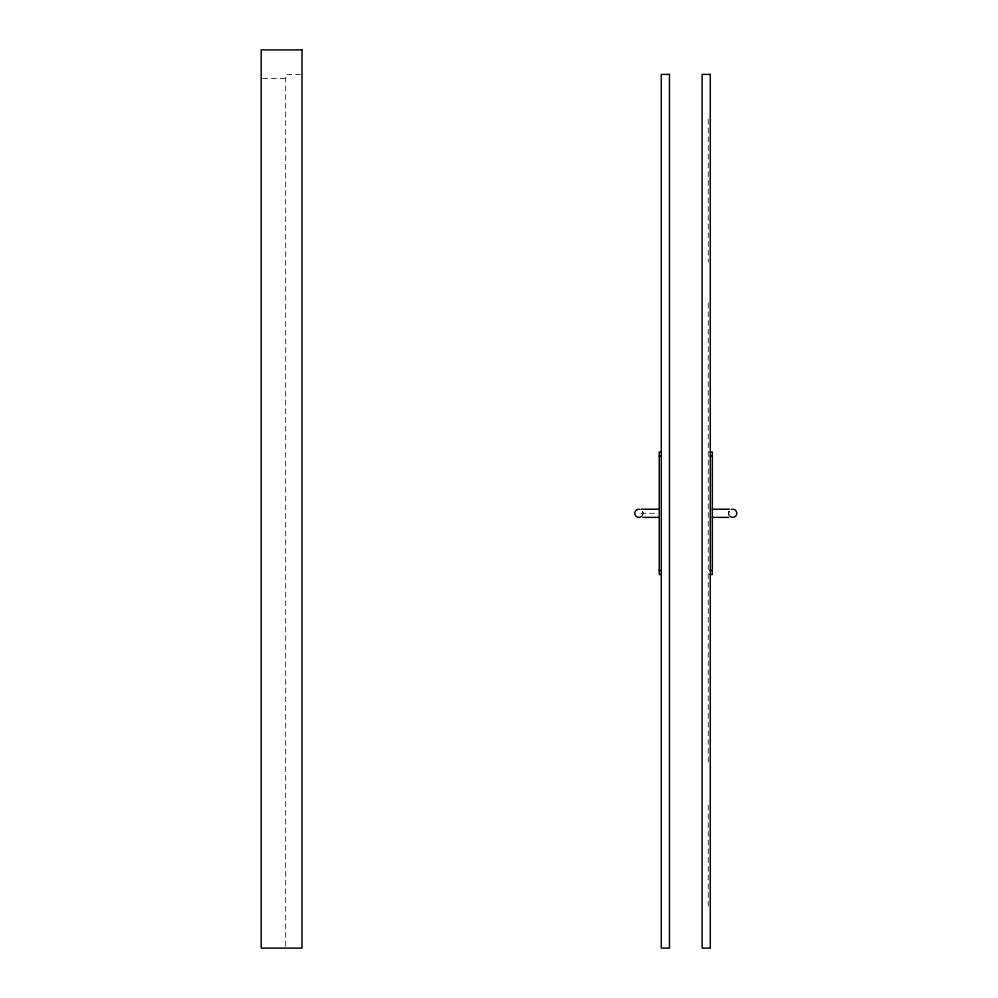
<?xml version="1.0" encoding="UTF-8"?>
<svg xmlns="http://www.w3.org/2000/svg" width="998" height="998" viewBox="0 0 998 998"><rect width="100%" height="100%" fill="white"/><g stroke="black" fill="none" stroke-linecap="round" stroke-linejoin="round"><path stroke-width="0.75" stroke-dasharray="4.99 3.74" d="M642.849 511.25L642.849 515.33M728.727 515.33L728.727 511.25M642.787 514.344L642.375 511.25A4.079 4.079 0 0 1 642.375 515.33L642.787 514.344L642.375 515.33M728.64 513.284L729.189 511.25A4.079 4.079 0 0 0 729.201 515.33L728.64 513.284L729.201 515.33M728.79 512.236L729.201 511.25M300.523 74.401L285.678 74.401L285.678 948.1M262.711 78.48L285.678 78.48M640.878 513.284L656.834 513.284M642.375 511.25L642.912 513.284M708.243 119.311L708.243 262.2M708.243 303.03L708.243 764.381M708.243 805.199L708.243 907.269"/><path stroke-width="1.5" d="M661.287 452.044L659.241 452.044L659.241 574.536L661.287 574.536M710.277 452.044L712.322 452.044L712.322 574.536L710.277 574.536M659.241 456.136L661.287 456.136M710.277 456.136L712.322 456.136M641.352 509.205L659.241 509.205M712.322 509.205L729.713 509.205M642.912 517.376L659.241 517.376M712.322 517.376L728.652 517.376M659.241 570.444L661.287 570.444M710.277 570.444L712.322 570.444M641.726 516.178A4.079 4.079 0 0 1 634.89 514.344A4.079 4.079 0 0 1 639.893 509.342M731.684 509.342A4.079 4.079 0 0 1 736.674 514.344A4.079 4.079 0 0 1 729.85 516.178M302.007 49.9L261.177 49.9L261.177 948.1L302.007 948.1L302.007 49.9M669.458 74.401L661.287 74.401L661.287 948.1L669.458 948.1L669.458 74.401M710.277 74.401L702.118 74.401L702.118 948.1L710.277 948.1L710.277 74.401"/></g></svg>
